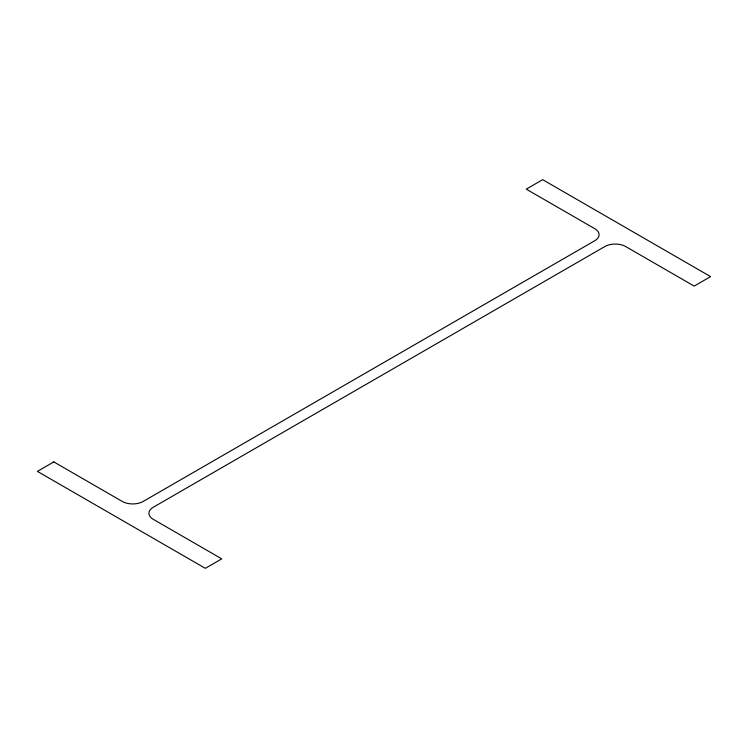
<?xml version="1.0" encoding="UTF-8"?>
<svg xmlns="http://www.w3.org/2000/svg" width="748" height="748" viewBox="0 0 748 748"><rect width="100%" height="100%" fill="white"/><g stroke="black" fill="none" stroke-linecap="round" stroke-linejoin="round"><path stroke-width="1.12" d="M53.809 461.899L37.4 471.38L205.335 568.33L221.745 558.859L153.247 519.318A14.754 8.518 0 0 1 153.247 507.266L604.833 246.55A14.754 8.518 0 0 1 625.693 246.55L694.191 286.101L710.6 276.62L542.665 179.67L526.255 189.141L594.754 228.682A14.754 8.518 0 0 1 594.754 240.734L143.167 501.45A14.754 8.518 0 0 1 122.307 501.45L53.809 461.899"/></g></svg>
